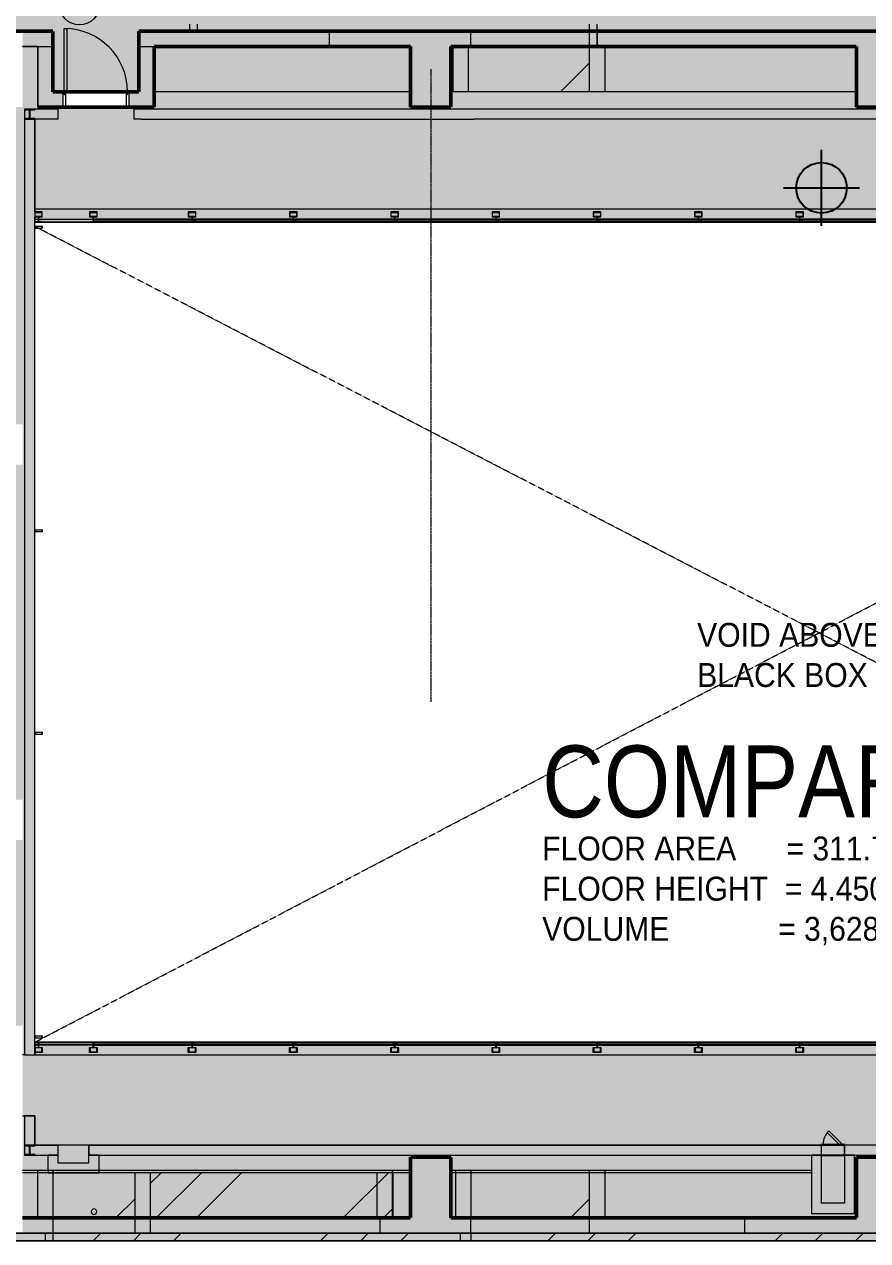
# Model space of a CAD drawing. Header units: millimetres. Extents: x 15878 to 679837, y -72324 to 391440.
# Drawn here: x 41474 to 58134, y 7707 to 31742 of the extents above; entities that cross this region are included whole.
import ezdxf

# ---------------------------------------------------------------- set-up
doc = ezdxf.new("R2010")
doc.units = ezdxf.units.MM
for name, pattern in [('Demolished', [4.8, 3.2, -1.6]), ('Grid Line__1_200_', [10.5, 6, -1.5, 1.5, -1.5]), ('Hidden', [7.14375, 4.7625, -2.38125])]:
    doc.linetypes.add(name, pattern=pattern)
for name, color, linetype, lineweight in [('A-ANNO-NOTE', 131, 'Continuous', 25), ('A-CLNG', 13, 'Continuous', 5), ('A-CLNG-PATT', 13, 'Continuous', 5), ('A-DETL', 90, 'Continuous', 5), ('A-DETL-GENF', 92, 'Continuous', 5), ('A-DETL-THIN', 151, 'Continuous', 5), ('A-DOOR', 31, 'Continuous', 5), ('A-DOOR-FRAM', 31, 'Continuous', 5), ('A-FLOR', 192, 'Continuous', 5), ('A-FLOR-HRAL', 11, 'Continuous', 5), ('A-WALL', 113, 'Continuous', 5), ('A-WALL-PATT', 111, 'Continuous', 18), ('G-ANNO-TEXT', 231, 'Continuous', 5), ('I-FURN', 30, 'Continuous', 5), ('Q-SPCQ', 91, 'Continuous', 5), ('S-COLS', 52, 'Continuous', 5), ('S-GRID', 1, 'Continuous', 5)]:
    doc.layers.add(name, color=color, linetype=linetype, lineweight=lineweight)
doc.styles.add('Swis721 BT', font='swiss.ttf', dxfattribs={"width": 0.9, "height": 473.035439})
doc.styles.add('Swis721 BT_1', font='swiss.ttf', dxfattribs={"width": 0.85, "height": 1419.106317})
pattern_1 = [(45, (0, 0), (-2245.06, 2245.06), []), (45, (793.8, 0), (5e-13, 4490.13), []), (45, (-793.8, 0), (5e-13, 4490.13), [])]

# ---------------------------------------------------------------- blocks, each defined once
blk = doc.blocks.new('DLN-Access Panel__AP12_ - _AP12_ 400 x 1100 _WH_-16942929-1_F')
at = {"layer": 'A-DOOR'}
h = blk.add_hatch(dxfattribs=at)
h.set_pattern_fill('FP_3', color=253, style=0, pattern_type=2)
h.set_pattern_definition([(225, (57449.4, 9497.5), (1237.437, -1237.437), []), (225, (57449.4, 7622.5), (1237.437, -1237.437), [])])
h.paths.add_polyline_path([(240, -100), (-240, -100), (-240, -110), (240, -110)], flags=0)
at = {"layer": 'A-DOOR', "color": 253}
for p, q in [((240, 110), (-240, 110)), ((-240, 100), (-240, 108)), ((-240, 100), (240, 100)), ((240, 100), (240, 110)), ((-240, -110), (-240, -100)), ((240, -100), (-240, -100)), ((-240, -110), (240, -110)), ((-190, -110), (83, -383)), ((118, -347), (-119, -110)), ((240, -110), (240, -100)), ((83, -383), (118, -347))]:
    blk.add_line(p, q, dxfattribs=at)
blk.add_arc((-200, -100), 400, 315, 358.5193, dxfattribs=at)
at = {"layer": 'A-DOOR-FRAM', "color": 253}
for p, q in [((-225, 100), (-225, -100)), ((225, 100), (225, -100))]:
    blk.add_line(p, q, dxfattribs=at)
blk = doc.blocks.new('DLN-Single Door__X01_ - _M10x_1250 x 2000 _WH_-16935541-1_F')
at = {"layer": 'A-DOOR', "color": 41}
for p, q in [((-625, 1400), (-575, 1400)), ((-625, 150), (-625, 1400)), ((-575, 1400), (-575, 150)), ((-665, 180), (-635, 180)), ((-665, 150), (-665, 180)), ((-635, 150), (-665, 150)), ((-635, 180), (-635, 150)), ((-575, 150), (-625, 150)), ((635, 150), (635, 180)), ((635, 180), (665, 180)), ((665, 150), (635, 150)), ((665, 180), (665, 150))]:
    blk.add_line(p, q, dxfattribs=at)
at = {"layer": 'A-DOOR', "color": 253}
for p, q in [((-665, -150), (-635, -150)), ((-665, -180), (-665, -150)), ((-635, -180), (-665, -180)), ((-635, -150), (-635, -180)), ((635, -180), (635, -150)), ((635, -150), (665, -150)), ((665, -180), (635, -180)), ((665, -150), (665, -180))]:
    blk.add_line(p, q, dxfattribs=at)
at = {"layer": 'A-DOOR', "color": 41}
blk.add_arc((-625, 150), 1250, 0.0053, 90, dxfattribs=at)
at = {"layer": 'A-DOOR', "color": 253}
blk.add_arc((-625, 150), 1250, 359.5, 0.0053, dxfattribs=at)
at = {"layer": 'A-DOOR-FRAM', "color": 41}
for p, q in [((-650, 150), (-625, 150)), ((625, 150), (650, 150))]:
    blk.add_line(p, q, dxfattribs=at)
at = {"layer": 'A-DOOR-FRAM', "color": 253}
for p, q in [((-650, -150), (-650, 150)), ((-625, 150), (-625, 100)), ((-625, 100), (-600, 100)), ((-600, 100), (-600, -150)), ((600, 100), (625, 100)), ((600, -150), (600, 100)), ((625, 100), (625, 150)), ((650, 150), (650, -150)), ((-600, -150), (-650, -150)), ((650, -150), (600, -150))]:
    blk.add_line(p, q, dxfattribs=at)
blk = doc.blocks.new('Railing - T PROFILE-16174661-1_F')
at = {"layer": 'A-FLOR-HRAL'}
for p, q in [((8, -9), (3, -9)), ((3, -9), (3, -142)), ((3, -142), (8, -142)), ((8, -68), (8, -9)), ((8, -142), (8, -83)), ((105, -73), (13, -73)), ((13, -78), (105, -78)), ((205, 0), (105, 0)), ((105, 0), (105, -73)), ((105, -78), (105, -150)), ((105, -150), (205, -150)), ((115, -10), (195, -10)), ((115, -140), (115, -10)), ((195, -140), (115, -140)), ((195, -10), (195, -140)), ((205, -150), (205, 0))]:
    blk.add_line(p, q, dxfattribs=at)
for centre, start, end in [((13, -68), 189.2953, 270), ((13, -83), 90, 180)]:
    blk.add_arc(centre, 5, start, end, dxfattribs=at)
blk = doc.blocks.new('Railing - Railing-12128012-1_F')
at = {"layer": 'A-FLOR-HRAL'}
for p, q in [((44787, 27892), (42842, 27892)), ((44787, 27882), (42842, 27882)), ((44839, 27892), (44792, 27892)), ((44839, 27882), (44792, 27882)), ((44839, 27892), (44839, 27882)), ((44839, 27852), (44839, 27882)), ((42839, 27842), (42839, 27845)), ((42839, 27842), (44839, 27842)), ((42842, 27852), (44787, 27852)), ((44792, 27852), (44839, 27852)), ((44839, 27852), (44839, 27842))]:
    blk.add_line(p, q, dxfattribs=at)
at = {"rotation": 89.9999999999807}
blk.add_blockref('Railing - T PROFILE-16174661-1_F', (44714, 27832), dxfattribs=at)
blk = doc.blocks.new('Railing - T PROFILE-V153-1_F')
at = {"layer": 'A-FLOR-HRAL'}
for p, q in [((8, -9), (3, -9)), ((3, -11), (3, -142)), ((3, -142), (8, -142)), ((8, -26), (8, -9)), ((8, -68), (8, -29)), ((8, -142), (8, -83)), ((20, -73), (13, -73)), ((13, -78), (21, -78)), ((105, -73), (22, -73)), ((24, -78), (105, -78)), ((205, 0), (105, 0)), ((105, -3), (105, -73)), ((105, -78), (105, -150)), ((105, -150), (205, -150)), ((115, -10), (195, -10)), ((115, -140), (115, -10)), ((195, -140), (115, -140)), ((195, -10), (195, -140)), ((205, -150), (205, -5))]:
    blk.add_line(p, q, dxfattribs=at)
for centre, start, end in [((13, -68), 189.2953, 270), ((13, -83), 90, 180)]:
    blk.add_arc(centre, 5, start, end, dxfattribs=at)
blk = doc.blocks.new('Railing - Railing-12128144-1_F')
at = {"layer": 'A-FLOR-HRAL'}
for p, q in [((41679, 27869), (41679, 27887)), ((41752, 27887), (41681, 27887)), ((42837, 27887), (41757, 27887)), ((41679, 27875), (41679, 27850)), ((41679, 27850), (41679, 27875)), ((41679, 27875), (41679, 27869)), ((41679, 27850), (41679, 27875)), ((41679, 27875), (41679, 27850)), ((41679, 27869), (41679, 27862)), ((41679, 27837), (41679, 27869)), ((41679, 27862), (41679, 27856)), ((41679, 27856), (41679, 27850)), ((41821, 27837), (42773, 27837))]:
    blk.add_line(p, q, dxfattribs=at)
at = {"rotation": 90.00000000000007}
for name, p in [('Railing - T PROFILE-V153-1_F', (41679, 27832)), ('Railing - T PROFILE-16174661-1_F', (42764, 27832))]:
    blk.add_blockref(name, p, dxfattribs=at)
blk = doc.blocks.new('Railing - Railing-12128166-1_F')
at = {"layer": 'A-FLOR-HRAL'}
for p, q in [((46787, 27892), (44839, 27892)), ((44839, 27882), (44839, 27892)), ((44839, 27882), (44839, 27852)), ((46787, 27882), (44839, 27882)), ((46839, 27892), (46792, 27892)), ((46839, 27882), (46792, 27882)), ((46839, 27892), (46839, 27882)), ((46839, 27852), (46839, 27882)), ((44839, 27852), (46787, 27852)), ((44839, 27842), (44839, 27852)), ((44839, 27842), (46839, 27842)), ((46792, 27852), (46839, 27852)), ((46839, 27852), (46839, 27842))]:
    blk.add_line(p, q, dxfattribs=at)
at = {"rotation": 89.9999999999807}
blk.add_blockref('Railing - T PROFILE-16174661-1_F', (46714, 27832), dxfattribs=at)
blk = doc.blocks.new('Railing - Railing-12128186-1_F')
at = {"layer": 'A-FLOR-HRAL'}
for p, q in [((48787, 27892), (46839, 27892)), ((46839, 27882), (46839, 27892)), ((46839, 27882), (46839, 27852)), ((48787, 27882), (46839, 27882)), ((48839, 27892), (48792, 27892)), ((48839, 27882), (48792, 27882)), ((48839, 27892), (48839, 27882)), ((48839, 27852), (48839, 27882)), ((46839, 27852), (48787, 27852)), ((46839, 27842), (46839, 27852)), ((46839, 27842), (48839, 27842)), ((48792, 27852), (48839, 27852)), ((48839, 27852), (48839, 27842))]:
    blk.add_line(p, q, dxfattribs=at)
at = {"rotation": 89.9999999999807}
blk.add_blockref('Railing - T PROFILE-16174661-1_F', (48714, 27832), dxfattribs=at)
blk = doc.blocks.new('Railing - Railing-12128196-1_F')
at = {"layer": 'A-FLOR-HRAL'}
for p, q in [((50787, 27892), (48839, 27892)), ((48839, 27882), (48839, 27892)), ((48839, 27882), (48839, 27852)), ((50787, 27882), (48839, 27882)), ((50839, 27892), (50792, 27892)), ((50839, 27882), (50792, 27882)), ((50839, 27892), (50839, 27882)), ((50839, 27852), (50839, 27882)), ((48839, 27852), (50787, 27852)), ((48839, 27842), (48839, 27852)), ((48839, 27842), (50839, 27842)), ((50792, 27852), (50839, 27852)), ((50839, 27852), (50839, 27842))]:
    blk.add_line(p, q, dxfattribs=at)
at = {"rotation": 89.9999999999807}
blk.add_blockref('Railing - T PROFILE-16174661-1_F', (50714, 27832), dxfattribs=at)
blk = doc.blocks.new('Railing - Railing-12128206-1_F')
at = {"layer": 'A-FLOR-HRAL'}
for p, q in [((52787, 27892), (50839, 27892)), ((50839, 27882), (50839, 27892)), ((50839, 27882), (50839, 27852)), ((52787, 27882), (50839, 27882)), ((52839, 27892), (52792, 27892)), ((52839, 27882), (52792, 27882)), ((52839, 27892), (52839, 27882)), ((52839, 27852), (52839, 27882)), ((50839, 27852), (52787, 27852)), ((50839, 27842), (50839, 27852)), ((50839, 27842), (52839, 27842)), ((52792, 27852), (52839, 27852)), ((52839, 27852), (52839, 27842))]:
    blk.add_line(p, q, dxfattribs=at)
at = {"rotation": 89.9999999999807}
blk.add_blockref('Railing - T PROFILE-16174661-1_F', (52714, 27832), dxfattribs=at)
blk = doc.blocks.new('Railing - Railing-12128216-1_F')
at = {"layer": 'A-FLOR-HRAL'}
for p, q in [((54787, 27892), (52839, 27892)), ((52839, 27882), (52839, 27892)), ((52839, 27882), (52839, 27852)), ((54787, 27882), (52839, 27882)), ((54839, 27892), (54792, 27892)), ((54839, 27882), (54792, 27882)), ((54839, 27892), (54839, 27882)), ((54839, 27852), (54839, 27882)), ((52839, 27852), (54787, 27852)), ((52839, 27842), (52839, 27852)), ((52839, 27842), (54839, 27842)), ((54792, 27852), (54839, 27852)), ((54839, 27852), (54839, 27842))]:
    blk.add_line(p, q, dxfattribs=at)
at = {"rotation": 89.9999999999807}
blk.add_blockref('Railing - T PROFILE-16174661-1_F', (54714, 27832), dxfattribs=at)
blk = doc.blocks.new('Railing - Railing-12128226-1_F')
at = {"layer": 'A-FLOR-HRAL'}
for p, q in [((56787, 27892), (54839, 27892)), ((54839, 27882), (54839, 27892)), ((54839, 27882), (54839, 27852)), ((56787, 27882), (54839, 27882)), ((56839, 27892), (56792, 27892)), ((56839, 27882), (56792, 27882)), ((56839, 27892), (56839, 27882)), ((56839, 27852), (56839, 27882)), ((54839, 27852), (56787, 27852)), ((54839, 27842), (54839, 27852)), ((54839, 27842), (56839, 27842)), ((56792, 27852), (56839, 27852)), ((56839, 27852), (56839, 27842))]:
    blk.add_line(p, q, dxfattribs=at)
at = {"rotation": 89.9999999999807}
blk.add_blockref('Railing - T PROFILE-16174661-1_F', (56714, 27832), dxfattribs=at)
blk = doc.blocks.new('Railing - Railing-12128236-1_F')
at = {"layer": 'A-FLOR-HRAL'}
for p, q in [((58787, 27892), (56839, 27892)), ((56839, 27882), (56839, 27892)), ((56839, 27882), (56839, 27852)), ((58787, 27882), (56839, 27882)), ((58839, 27892), (58792, 27892)), ((58839, 27882), (58792, 27882)), ((58839, 27892), (58839, 27882)), ((58839, 27852), (58839, 27882)), ((56839, 27852), (58787, 27852)), ((56839, 27842), (56839, 27852)), ((56839, 27842), (58839, 27842)), ((58792, 27852), (58839, 27852)), ((58839, 27852), (58839, 27842))]:
    blk.add_line(p, q, dxfattribs=at)
at = {"rotation": 89.9999999999807}
blk.add_blockref('Railing - T PROFILE-16174661-1_F', (58714, 27832), dxfattribs=at)
blk = doc.blocks.new('Railing - T PROFILE-V154-1_F')
at = {"layer": 'A-FLOR-HRAL'}
for p, q in [((8, -9), (3, -9)), ((3, -11), (3, -142)), ((3, -142), (8, -142)), ((8, -26), (8, -9)), ((8, -68), (8, -29)), ((8, -142), (8, -83)), ((20, -73), (13, -73)), ((13, -78), (21, -78)), ((105, -73), (22, -73)), ((24, -78), (105, -78)), ((205, 0), (105, 0)), ((105, 0), (105, -73)), ((105, -78), (105, -150)), ((105, -150), (205, -150)), ((115, -10), (195, -10)), ((115, -140), (115, -10)), ((195, -140), (115, -140)), ((195, -10), (195, -140)), ((205, -150), (205, 0))]:
    blk.add_line(p, q, dxfattribs=at)
for centre, start, end in [((13, -68), 189.2953, 270), ((13, -83), 90, 180)]:
    blk.add_arc(centre, 5, start, end, dxfattribs=at)
blk = doc.blocks.new('Railing - Railing-12128362-1_F')
at = {"layer": 'A-FLOR-HRAL'}
for p, q in [((41688, 11627), (41679, 11627)), ((41679, 11617), (41679, 11627)), ((41679, 11617), (41679, 11587)), ((41728, 11617), (41679, 11617)), ((41679, 11609), (41679, 11615)), ((41679, 11615), (41679, 11590)), ((41679, 11596), (41679, 11615)), ((41679, 11615), (41679, 11609)), ((41679, 11615), (41679, 11590)), ((41679, 11602), (41679, 11609)), ((41679, 11609), (41679, 11602)), ((41679, 11590), (41679, 11602)), ((41679, 11602), (41679, 11596)), ((41679, 11590), (41679, 11596)), ((41679, 11596), (41679, 11590)), ((41679, 11587), (41752, 11587)), ((41679, 11577), (41679, 11587)), ((41679, 11577), (41752, 11577)), ((41752, 11617), (41734, 11617)), ((42837, 11617), (41757, 11617)), ((41757, 11587), (42837, 11587)), ((41757, 11577), (42837, 11577)), ((42773, 11627), (41821, 11627)), ((42839, 11625), (42839, 11622))]:
    blk.add_line(p, q, dxfattribs=at)
at = {"extrusion": (0, 0, -1), "zscale": -1, "rotation": 270.0000000000001}
for name, p in [('Railing - T PROFILE-V154-1_F', (-41679, 11632)), ('Railing - T PROFILE-16174661-1_F', (-42764, 11632))]:
    blk.add_blockref(name, p, dxfattribs=at)
blk = doc.blocks.new('Railing - Railing-12128385-1_F')
at = {"layer": 'A-FLOR-HRAL'}
for p, q in [((44839, 11622), (42839, 11622)), ((44787, 11612), (42842, 11612)), ((42842, 11582), (44787, 11582)), ((42842, 11572), (44787, 11572)), ((44839, 11612), (44792, 11612)), ((44792, 11582), (44839, 11582)), ((44792, 11572), (44839, 11572)), ((44839, 11622), (44839, 11612)), ((44839, 11582), (44839, 11612)), ((44839, 11582), (44839, 11572))]:
    blk.add_line(p, q, dxfattribs=at)
at = {"extrusion": (0, 0, -1), "zscale": -1, "rotation": 269.9999999999811}
blk.add_blockref('Railing - T PROFILE-16174661-1_F', (-44714, 11632), dxfattribs=at)
blk = doc.blocks.new('Railing - Railing-12128393-1_F')
at = {"layer": 'A-FLOR-HRAL'}
for p, q in [((46839, 11622), (44839, 11622)), ((44839, 11612), (44839, 11622)), ((44839, 11612), (44839, 11582)), ((46787, 11612), (44839, 11612)), ((44839, 11582), (46787, 11582)), ((44839, 11572), (44839, 11582)), ((44839, 11572), (46787, 11572)), ((46839, 11612), (46792, 11612)), ((46792, 11582), (46839, 11582)), ((46792, 11572), (46839, 11572)), ((46839, 11622), (46839, 11612)), ((46839, 11582), (46839, 11612)), ((46839, 11582), (46839, 11572))]:
    blk.add_line(p, q, dxfattribs=at)
at = {"extrusion": (0, 0, -1), "zscale": -1, "rotation": 269.9999999999811}
blk.add_blockref('Railing - T PROFILE-16174661-1_F', (-46714, 11632), dxfattribs=at)
blk = doc.blocks.new('Railing - Railing-12128401-1_F')
at = {"layer": 'A-FLOR-HRAL'}
for p, q in [((48839, 11622), (46839, 11622)), ((46839, 11612), (46839, 11622)), ((46839, 11612), (46839, 11582)), ((48787, 11612), (46839, 11612)), ((46839, 11582), (48787, 11582)), ((46839, 11572), (46839, 11582)), ((46839, 11572), (48787, 11572)), ((48839, 11612), (48792, 11612)), ((48792, 11582), (48839, 11582)), ((48792, 11572), (48839, 11572)), ((48839, 11622), (48839, 11612)), ((48839, 11582), (48839, 11612)), ((48839, 11582), (48839, 11572))]:
    blk.add_line(p, q, dxfattribs=at)
at = {"extrusion": (0, 0, -1), "zscale": -1, "rotation": 269.9999999999811}
blk.add_blockref('Railing - T PROFILE-16174661-1_F', (-48714, 11632), dxfattribs=at)
blk = doc.blocks.new('Railing - Railing-12128407-1_F')
at = {"layer": 'A-FLOR-HRAL'}
for p, q in [((50839, 11622), (48839, 11622)), ((48839, 11612), (48839, 11622)), ((48839, 11612), (48839, 11582)), ((50787, 11612), (48839, 11612)), ((48839, 11582), (50787, 11582)), ((48839, 11572), (48839, 11582)), ((48839, 11572), (50787, 11572)), ((50839, 11612), (50792, 11612)), ((50792, 11582), (50839, 11582)), ((50792, 11572), (50839, 11572)), ((50839, 11622), (50839, 11612)), ((50839, 11582), (50839, 11612)), ((50839, 11582), (50839, 11572))]:
    blk.add_line(p, q, dxfattribs=at)
at = {"extrusion": (0, 0, -1), "zscale": -1, "rotation": 269.9999999999811}
blk.add_blockref('Railing - T PROFILE-16174661-1_F', (-50714, 11632), dxfattribs=at)
blk = doc.blocks.new('Railing - Railing-12128413-1_F')
at = {"layer": 'A-FLOR-HRAL'}
for p, q in [((52839, 11622), (50839, 11622)), ((50839, 11612), (50839, 11622)), ((50839, 11612), (50839, 11582)), ((52787, 11612), (50839, 11612)), ((50839, 11582), (52787, 11582)), ((50839, 11572), (50839, 11582)), ((50839, 11572), (52787, 11572)), ((52839, 11612), (52792, 11612)), ((52792, 11582), (52839, 11582)), ((52792, 11572), (52839, 11572)), ((52839, 11622), (52839, 11612)), ((52839, 11582), (52839, 11612)), ((52839, 11582), (52839, 11572))]:
    blk.add_line(p, q, dxfattribs=at)
at = {"extrusion": (0, 0, -1), "zscale": -1, "rotation": 269.9999999999811}
blk.add_blockref('Railing - T PROFILE-16174661-1_F', (-52714, 11632), dxfattribs=at)
blk = doc.blocks.new('Railing - Railing-12128419-1_F')
at = {"layer": 'A-FLOR-HRAL'}
for p, q in [((54839, 11622), (52839, 11622)), ((52839, 11612), (52839, 11622)), ((52839, 11612), (52839, 11582)), ((54787, 11612), (52839, 11612)), ((52839, 11582), (54787, 11582)), ((52839, 11572), (52839, 11582)), ((52839, 11572), (54787, 11572)), ((54839, 11612), (54792, 11612)), ((54792, 11582), (54839, 11582)), ((54792, 11572), (54839, 11572)), ((54839, 11622), (54839, 11612)), ((54839, 11582), (54839, 11612)), ((54839, 11582), (54839, 11572))]:
    blk.add_line(p, q, dxfattribs=at)
at = {"extrusion": (0, 0, -1), "zscale": -1, "rotation": 269.9999999999811}
blk.add_blockref('Railing - T PROFILE-16174661-1_F', (-54714, 11632), dxfattribs=at)
blk = doc.blocks.new('Railing - Railing-12128425-1_F')
at = {"layer": 'A-FLOR-HRAL'}
for p, q in [((56839, 11622), (54839, 11622)), ((54839, 11612), (54839, 11622)), ((54839, 11612), (54839, 11582)), ((56787, 11612), (54839, 11612)), ((54839, 11582), (56787, 11582)), ((54839, 11572), (54839, 11582)), ((54839, 11572), (56787, 11572)), ((56839, 11612), (56792, 11612)), ((56792, 11582), (56839, 11582)), ((56792, 11572), (56839, 11572)), ((56839, 11622), (56839, 11612)), ((56839, 11582), (56839, 11612)), ((56839, 11582), (56839, 11572))]:
    blk.add_line(p, q, dxfattribs=at)
at = {"extrusion": (0, 0, -1), "zscale": -1, "rotation": 269.9999999999811}
blk.add_blockref('Railing - T PROFILE-16174661-1_F', (-56714, 11632), dxfattribs=at)
blk = doc.blocks.new('Railing - Railing-12128431-1_F')
at = {"layer": 'A-FLOR-HRAL'}
for p, q in [((58839, 11622), (56839, 11622)), ((56839, 11612), (56839, 11622)), ((56839, 11612), (56839, 11582)), ((58787, 11612), (56839, 11612)), ((56839, 11582), (58787, 11582)), ((56839, 11572), (56839, 11582)), ((56839, 11572), (58787, 11572)), ((58839, 11612), (58792, 11612)), ((58792, 11582), (58839, 11582)), ((58792, 11572), (58839, 11572)), ((58839, 11622), (58839, 11612)), ((58839, 11582), (58839, 11612)), ((58839, 11582), (58839, 11572))]:
    blk.add_line(p, q, dxfattribs=at)
at = {"extrusion": (0, 0, -1), "zscale": -1, "rotation": 269.9999999999811}
blk.add_blockref('Railing - T PROFILE-16174661-1_F', (-58714, 11632), dxfattribs=at)
blk = doc.blocks.new('DLN_Production Lighting PLB - DLN_Production Lighting PLB-11812519-1_F')
at = {"layer": 'I-FURN', "color": 253}
for p, q in [((305, 350), (-305, 350)), ((-305, 350), (-305, 0)), ((-35, 355), (-10, 355)), ((-35, 350), (-35, 355)), ((-10, 355), (-10, 350)), ((10, 355), (35, 355)), ((10, 355), (10, 350)), ((35, 350), (35, 355)), ((305, 0), (305, 350)), ((-305, 0), (305, 0))]:
    blk.add_line(p, q, dxfattribs=at)
blk = doc.blocks.new('BIT_Steel Rod Fixing Details - 145mm-15938180-1_F')
at = {"layer": 'Q-SPCQ'}
for p, q in [((-20, -140), (-20, -145)), ((-20, -140), (-14, -140)), ((20, -140), (-20, -140)), ((-20, -145), (20, -145)), ((20, -145), (-20, -145)), ((-15, -6), (-15, -140)), ((-14, -6), (-15, -6)), ((15, -6), (-15, -6)), ((-15, -140), (15, -140)), ((-6, -145), (6, -145)), ((6, -145), (-6, -145)), ((14, -140), (20, -140)), ((15, -140), (15, -6)), ((20, -145), (20, -140))]:
    blk.add_line(p, q, dxfattribs=at)
at = {"layer": 'Q-SPCQ', "flags": 128}
blk.add_lwpolyline([(-15, -6), (-9, -6), (4, -6), (14, -6), (15, -6)], dxfattribs=at)
blk = doc.blocks.new('DLN_Slab Level Mark - SSL-2mm_Type 2-2670448-1_F')
at = {"layer": 'A-ANNO-NOTE'}
for p, q in [((0, 1.5), (0, -1.5)), ((-1.5, 0), (1.5, 0))]:
    blk.add_line(p, q, dxfattribs=at)
blk.add_circle((0, 0), 1, dxfattribs=at)

msp = doc.modelspace()

# ---------------------------------------------------------------- hatches: boundary and pattern name
at = {"layer": 'A-CLNG-PATT'}
h = msp.add_hatch(dxfattribs=at)
h.set_pattern_fill('FP_27', color=256, style=0, pattern_type=2)
h.set_pattern_definition(pattern_1)
h.paths.add_polyline_path([(51904.9, 30407.5), (52639.3, 30407.5), (52639.3, 31307.5), (50241.8, 31307.5), (50241.8, 30407.5)], flags=0)
h = msp.add_hatch(dxfattribs=at)
h.set_pattern_fill('FP_23', color=256, style=0, pattern_type=2)
h.set_pattern_definition(pattern_1)
h.paths.add_polyline_path([(42039.3, 8157.5), (43661.3, 8157.5), (43661.3, 9057.5), (42039.3, 9057.5), (42039.3, 8251.4)], flags=0)
h.paths.add_polyline_path([(48501.8, 8157.5), (48761.8, 8157.5), (48761.8, 9057.5), (43961.3, 9057.5), (43961.3, 8157.5), (48441.8, 8157.5)], flags=0)
h.paths.add_polyline_path([(42850.3, 8224.5), (42822.8, 8231.9), (42802.7, 8252), (42795.3, 8279.5), (42802.7, 8307), (42822.8, 8327.1), (42850.3, 8334.5), (42877.8, 8327.1), (42897.9, 8307), (42905.3, 8279.5), (42897.9, 8252), (42877.8, 8231.9), (42864.5, 8226.4)], flags=0)
h = msp.add_hatch(dxfattribs=at)
h.set_pattern_fill('FP_27', color=256, style=0, pattern_type=2)
h.set_pattern_definition(pattern_1)
h.paths.add_polyline_path([(61689.3, 8157.5), (63189.3, 8157.5), (63189.3, 9057.5), (60789.3, 9057.5), (60789.3, 8157.5)], flags=0)
h.paths.add_polyline_path([(51395.9, 8157.5), (52641.8, 8157.5), (52641.8, 9057.5), (50291.8, 9057.5), (50291.8, 8157.5)], flags=0)
h = msp.add_hatch(dxfattribs=at)
h.set_pattern_fill('FP_27', color=256, style=0, pattern_type=2)
h.set_pattern_definition(pattern_1)
h.paths.add_polyline_path([(40239.3, 7707.5), (41889.3, 7707.5), (41889.3, 7857.5), (40239.3, 7857.5)], flags=0)
h = msp.add_hatch(dxfattribs=at)
h.set_pattern_fill('FP_23', color=256, style=0, pattern_type=2)
h.set_pattern_definition(pattern_1)
h.paths.add_polyline_path([(43956.9, 7707.5), (50091.8, 7707.5), (50091.8, 7857.5), (42039.3, 7857.5), (42039.3, 7707.5), (43872.3, 7707.5)], flags=0)
h = msp.add_hatch(dxfattribs=at)
h.set_pattern_fill('FP_27', color=256, style=0, pattern_type=2)
h.set_pattern_definition(pattern_1)
h.paths.add_polyline_path([(50291.8, 7707.5), (59664.3, 7707.5), (59664.3, 7857.5), (50291.8, 7857.5)], flags=0)
h.paths.add_polyline_path([(64616.6, 7707.5), (64976.8, 7707.5), (64976.8, 7857.5), (59814.3, 7857.5), (59814.3, 7707.5), (63235.2, 7707.5)], flags=0)
at = {"layer": 'A-DETL-GENF', "transparency": 33554585}
for color, points in [(253, [(78839.3, 7707.5), (78839.3, 15874.2), (88639.3, 15874.2), (88639.3, 23590.5), (86708.4, 23590.5), (86708.4, 23740.5), (88536.2, 31007.5), (88039.3, 31007.5), (88039.3, 31457.5), (82864.3, 31457.5), (82864.3, 34107.5), (87689.3, 34107.5), (87689.3, 39607.5), (85289.3, 39607.5), (85289.3, 40057.5), (83089.3, 40057.5), (83089.3, 39607.5), (74619.3, 39607.5), (74619.3, 40057.5), (72419.3, 40057.5), (72419.3, 39607.5), (71539.3, 39607.5), (71539.3, 52007.5), (63889.3, 52007.5), (63889.3, 51407.5), (63289.3, 51407.5), (63289.3, 37257.5), (75389.3, 37257.5), (75389.3, 33757.5), (52639.3, 33757.5), (52639.3, 31607.5), (76689.3, 31607.5), (76689.3, 29767.5), (75489.3, 29767.5), (75489.3, 27367.5), (76689.3, 27367.5), (76689.3, 21440.5), (78464.3, 21440.5), (78464.3, 18024.2), (76689.3, 18024.2), (76689.3, 12097.5), (75489.3, 12097.5), (75489.3, 9697.5), (76689.3, 9697.5), (76689.3, 7707.5), (78457.2, 7707.5)]), (51, [(37739.3, 7707.5), (39939.3, 7707.5), (39939.3, 9957.5), (41139.3, 9957.5), (41139.3, 11657.5), (39939.3, 11657.5), (39939.3, 31607.5), (42039.3, 31607.5), (42039.3, 30407.5), (43739.3, 30407.5), (43739.3, 31607.5), (52639.3, 31607.5), (52639.3, 33757.5), (52039.3, 33757.5), (52039.3, 34557.5), (50839.3, 34557.5), (50839.3, 35407.5), (48939.3, 35407.5), (48939.3, 40207.5), (52639.3, 40207.5), (52639.3, 45557.5), (37789.3, 45557.5), (37789.3, 33507.5), (37339.3, 33507.5), (37339.3, 8307.5), (37739.3, 8307.5)])]:
    msp.add_hatch(color=color, dxfattribs=at).paths.add_polyline_path(points, flags=0)
h = msp.add_hatch(color=253, dxfattribs=at)
h.paths.add_polyline_path([(46321.9, 8157.5), (49101.8, 8157.5), (49101.8, 9357.5), (49901.8, 9357.5), (49901.8, 8157.5), (57914.3, 8157.5), (57914.3, 9357.5), (58714.3, 9357.5), (58714.3, 8157.5), (66726.8, 8157.5), (66726.8, 9357.5), (67526.8, 9357.5), (67526.8, 8157.5), (75189.3, 8157.5), (75189.3, 12397.5), (76389.3, 12397.5), (76389.3, 18324.2), (78164.3, 18324.2), (78164.3, 21140.5), (76389.3, 21140.5), (76401.8, 27067.5), (75189.3, 27067.5), (75189.3, 31307.5), (67526.8, 31307.5), (67526.8, 30107.5), (66726.8, 30107.5), (66726.8, 31307.5), (58714.3, 31307.5), (58714.3, 30107.5), (57914.3, 30107.5), (57914.3, 31307.5), (49901.8, 31307.5), (49901.8, 30107.5), (49101.8, 30107.5), (49101.8, 31307.5), (44039.3, 31307.5), (44039.3, 30107.5), (41739.3, 30107.5), (41739.3, 31307.5), (41439.3, 31307.5), (41439.3, 30107.5), (40239.3, 30107.5), (40239.3, 23840.8), (41439.3, 23840.8), (41439.3, 23040.8), (40239.3, 23040.8), (40239.3, 16424.2), (41439.3, 16424.2), (41439.3, 15624.2), (40239.3, 15624.2), (40239.3, 11957.5), (41439.3, 11957.5), (41439.3, 8157.5), (44630.6, 8157.5)], flags=0)
h.paths.add_polyline_path([(52241.6, 11632.5), (41679.4, 11632.5), (41679.4, 27832.5), (72759.3, 27832.5), (72759.3, 11632.5), (52664.4, 11632.5)], flags=0)
at = {"layer": 'A-WALL-PATT', "lineweight": 5, "transparency": 33554432}
h = msp.add_hatch(color=253, dxfattribs=at)
h.paths.add_polyline_path([(52639.3, 31617.5), (52789.3, 31617.5), (52789.3, 31757.5), (52639.3, 31757.5), (52639.3, 31742.5)], flags=0)
h.paths.add_polyline_path([(52639.3, 33607.5), (52789.3, 33607.5), (52789.3, 39557.5), (52639.3, 39557.5), (52639.3, 33622.5)], flags=0)
h = msp.add_hatch(color=253, dxfattribs=at)
h.paths.add_polyline_path([(44739.3, 31607.5), (44889.3, 31607.5), (44889.3, 31757.5), (44739.3, 31757.5), (44739.3, 31742.5)], flags=0)
h.paths.add_polyline_path([(44739.3, 33607.5), (44889.3, 33607.5), (44889.3, 33757.5), (44739.3, 33757.5), (44739.3, 33622.5)], flags=0)
at = {"layer": 'A-WALL-PATT', "lineweight": 5}
for points in [[(41739.3, 31307.5), (42039.3, 31307.5), (42039.3, 31607.5), (41439.3, 31607.5), (41439.3, 31307.5), (41670.8, 31307.5)], [(47501.8, 31307.5), (49101.8, 31307.5), (49101.8, 31607.5), (47501.8, 31607.5)], [(50291.8, 31307.5), (50291.8, 31607.5), (49901.8, 31607.5), (49901.8, 31307.5)], [(56314.3, 31307.5), (57914.3, 31307.5), (57914.3, 31607.5), (56314.3, 31607.5)], [(41439.3, 7857.5), (42039.3, 7857.5), (42039.3, 8157.5), (41439.3, 8157.5)], [(49101.8, 7857.5), (49101.8, 8157.5), (48501.8, 8157.5), (48501.8, 7857.5)], [(50291.8, 7857.5), (50291.8, 8157.5), (49901.8, 8157.5), (49901.8, 7857.5)], [(55709.3, 7857.5), (57914.3, 7857.5), (57914.3, 8157.5), (55709.3, 8157.5)]]:
    msp.add_hatch(color=253, dxfattribs=at).paths.add_polyline_path(points, flags=0)
at = {"layer": 'A-WALL-PATT', "lineweight": 5, "transparency": 33554432}
for points in [[(44039.3, 31307.5), (47501.8, 31307.5), (47501.8, 31607.5), (43739.3, 31607.5), (43739.3, 31307.5)], [(51395.9, 31307.5), (52639.3, 31307.5), (52639.3, 31607.5), (50291.8, 31607.5), (50291.8, 31307.5), (50839.3, 31307.5)], [(52789.3, 31307.5), (52789.3, 31617.5), (52639.3, 31617.5), (52639.3, 31307.5), (52723, 31307.5)], [(52789.3, 31307.5), (56314.3, 31307.5), (56314.3, 31607.5), (52789.3, 31607.5)], [(41739.3, 30107.5), (42039.3, 30107.5), (42039.3, 31307.5), (41739.3, 31307.5), (41739.3, 30277.9)], [(44039.3, 30107.5), (44039.3, 31307.5), (43739.3, 31307.5), (43739.3, 30107.5), (43785, 30107.5)], [(42039.3, 7857.5), (48501.8, 7857.5), (48501.8, 8157.5), (42039.3, 8157.5)], [(50291.8, 7857.5), (55709.3, 7857.5), (55709.3, 8157.5), (50291.8, 8157.5)], [(76689.3, 7707.5), (76689.3, 7857.5), (39939.3, 7857.5), (39939.3, 7707.5), (75074.5, 7707.5)]]:
    msp.add_hatch(color=253, dxfattribs=at).paths.add_polyline_path(points, flags=0)
h = msp.add_hatch(color=253, dxfattribs=at)
h.paths.add_polyline_path([(42039.3, 30107.5), (42239.3, 30107.5), (42239.3, 30407.5), (42039.3, 30407.5), (42039.3, 30277.9)], flags=0)
h.paths.add_polyline_path([(43539.3, 30107.5), (43739.3, 30107.5), (43739.3, 30407.5), (43539.3, 30407.5), (43539.3, 30277.9)], flags=0)
at = {"layer": 'S-COLS'}
for points in [[(49704.6, 30107.5), (49901.8, 30107.5), (49901.8, 31607.5), (49101.8, 31607.5), (49101.8, 30107.5)], [(58714.3, 30107.5), (58714.3, 31607.5), (57914.3, 31607.5), (57914.3, 30107.5)], [(49101.8, 7857.5), (49901.8, 7857.5), (49901.8, 9357.5), (49101.8, 9357.5), (49101.8, 8157.5)], [(58161.2, 7857.5), (58714.3, 7857.5), (58714.3, 9357.5), (57914.3, 9357.5), (57914.3, 7857.5)]]:
    msp.add_hatch(color=9, dxfattribs=at).paths.add_polyline_path(points, flags=0)
h = msp.add_hatch(dxfattribs=at)
h.set_pattern_fill('FP_14', color=253, style=0, pattern_type=2)
h.set_pattern_definition([(45, (0, 0), (-1237.44, 1237.44), []), (45, (0, 1875), (-1237.44, 1237.44), [])])
h.paths.add_polyline_path([(41525, 9397.5), (41679.4, 9397.5), (41679.4, 9412.5), (41586.9, 9412.5), (41586.9, 9582.5), (41679.4, 9582.5), (41679.4, 9597.5), (41479.4, 9597.5), (41479.4, 9582.5), (41571.9, 9582.5), (41571.9, 9412.5), (41479.4, 9412.5), (41479.4, 9397.5)], flags=0)

# ---------------------------------------------------------------- linework, layer by layer
at = {"layer": 'A-CLNG'}
for p, q in [((43661.3, 8157.5), (43661.3, 9057.5)), ((43961.3, 9057.5), (43961.3, 8157.5)), ((48761.8, 8157.5), (48761.8, 9057.5)), ((41889.3, 7857.5), (40239.3, 7857.5)), ((41889.3, 7707.5), (41889.3, 7857.5)), ((42039.3, 7857.5), (42039.3, 7707.5)), ((49901.8, 7857.5), (49101.8, 7857.5)), ((50091.8, 7707.5), (50091.8, 7857.5)), ((58714.3, 7857.5), (50291.8, 7857.5)), ((50291.8, 7857.5), (50291.8, 7707.5))]:
    msp.add_line(p, q, dxfattribs=at)
for start, end in [(0, 180), (180, 360)]:
    msp.add_arc((42850.3, 8279.5), 55, start, end, dxfattribs=at)
at = {"layer": 'A-DETL', "linetype": 'Demolished', "lineweight": 50}
for p, q in [((39939.3, 31607.5), (42039.3, 31607.5)), ((42039.3, 31607.5), (42039.3, 30407.5)), ((43739.3, 30407.5), (43739.3, 31607.5)), ((43739.3, 31607.5), (52639.3, 31607.5)), ((52639.3, 31607.5), (75189.3, 31607.5)), ((49101.8, 31307.5), (44039.3, 31307.5)), ((44039.3, 31307.5), (44039.3, 30107.5)), ((49101.8, 30107.5), (49101.8, 31307.5)), ((57914.3, 31307.5), (49901.8, 31307.5)), ((49901.8, 31307.5), (49901.8, 30107.5)), ((57914.3, 30107.5), (57914.3, 31307.5)), ((42039.3, 30407.5), (43739.3, 30407.5)), ((44039.3, 30107.5), (41739.3, 30107.5)), ((49901.8, 30107.5), (49101.8, 30107.5)), ((58714.3, 30107.5), (57914.3, 30107.5)), ((49101.8, 8157.5), (49101.8, 9357.5)), ((49101.8, 9357.5), (49901.8, 9357.5)), ((49901.8, 9357.5), (49901.8, 8157.5)), ((57914.3, 8157.5), (57914.3, 9357.5)), ((57914.3, 9357.5), (58714.3, 9357.5)), ((41439.3, 8157.5), (49101.8, 8157.5)), ((49901.8, 8157.5), (57914.3, 8157.5))]:
    msp.add_line(p, q, dxfattribs=at)
at = {"layer": 'A-DETL', "linetype": 'Hidden', "lineweight": 20}
for p, q in [((41679.4, 11627.5), (72714.4, 27832.5)), ((72782.7, 11624.5), (41685.4, 27747.5))]:
    msp.add_line(p, q, dxfattribs=at)
at = {"layer": 'A-DETL-THIN'}
for p, q in [((41739.3, 31307.5), (41439.3, 31307.5)), ((41739.3, 30107.5), (41739.3, 31307.5)), ((41679.4, 27832.5), (72759.3, 27832.5)), ((41679.4, 11632.5), (41679.4, 27832.5)), ((72759.3, 11632.5), (41679.4, 11632.5))]:
    msp.add_line(p, q, dxfattribs=at)
msp.add_circle((42563.8, 32133), 400, dxfattribs=at)
at = {"layer": 'A-FLOR'}
for p, q in [((44889.3, 31742.5), (44889.3, 31607.5)), ((43739.3, 30407.5), (43739.3, 31607.5)), ((44889.3, 31607.5), (47501.8, 31607.5)), ((52789.3, 31607.5), (56314.3, 31607.5)), ((43739.3, 31307.5), (47501.8, 31307.5)), ((44039.3, 30407.5), (44039.3, 31307.5)), ((52789.3, 31307.5), (56314.3, 31307.5)), ((42289.3, 30407.5), (42289.3, 30357.5)), ((43489.3, 30357.5), (43489.3, 30407.5)), ((43554.3, 30407.5), (43739.3, 30407.5)), ((49101.8, 30407.5), (44039.3, 30407.5)), ((57914.3, 30407.5), (49901.8, 30407.5)), ((42144.3, 30107.5), (42144.3, 30067.5)), ((43634.3, 30067.5), (43634.3, 30107.5)), ((41679.3, 29867.5), (41679.3, 27887.5)), ((42144.3, 29867.5), (41679.4, 29867.5)), ((43785, 29867.5), (43634.3, 29867.5)), ((72089.2, 29867.5), (50352.3, 29867.5)), ((41479.4, 11377.5), (41439.3, 11377.5)), ((41439.3, 10177.3), (41679.3, 10177.3)), ((41679.3, 10176.5), (41679.3, 9597.9)), ((41679.4, 9597.5), (42139.3, 9597.5)), ((42749.3, 9597.5), (57224.4, 9597.5)), ((57674.4, 9597.5), (57689.4, 9597.5)), ((41439.3, 9097.5), (49101.8, 9097.5)), ((41439.3, 9057.5), (42939.3, 9057.5)), ((43661.3, 9057.5), (49101.8, 9057.5)), ((49901.8, 9097.5), (57024.3, 9097.5)), ((49901.8, 9057.5), (57024.3, 9057.5)), ((57024.3, 9097.5), (57024.3, 8247.5)), ((57024.3, 8247.5), (57914.3, 8247.5)), ((49101.8, 8157.5), (41439.3, 8157.5)), ((50291.8, 8157.5), (49901.8, 8157.5)), ((55709.3, 8157.5), (50291.8, 8157.5)), ((40239.3, 7857.5), (49101.8, 7857.5)), ((88789.3, 7707.5), (40239.3, 7707.5)), ((49901.8, 7857.5), (57914.3, 7857.5))]:
    msp.add_line(p, q, dxfattribs=at)
at = {"layer": 'A-FLOR', "color": 253}
for p, q in [((72783.2, 28087.5), (41679.4, 28087.5)), ((41679.3, 11577.5), (41679.3, 11377.5)), ((41679.4, 11377.5), (42511.4, 11377.5)), ((42516.5, 11377.5), (72783.2, 11377.5))]:
    msp.add_line(p, q, dxfattribs=at)
at = {"layer": 'A-WALL', "color": 41}
for p, q in [((44739.3, 31742.5), (44739.3, 31607.5)), ((43739.3, 31607.5), (43739.3, 30407.5)), ((47501.8, 31607.5), (43739.3, 31607.5)), ((44889.3, 31607.5), (44889.3, 31607.5)), ((52639.3, 31607.5), (50291.8, 31607.5)), ((42039.3, 30407.5), (42039.3, 31307.5)), ((42224.3, 30407.5), (42039.3, 30407.5)), ((42264.3, 30407.5), (43514.3, 30407.5)), ((43739.3, 30407.5), (43739.3, 30407.5))]:
    msp.add_line(p, q, dxfattribs=at)
at = {"layer": 'A-WALL', "color": 253}
for p, q in [((52639.3, 31307.5), (52639.3, 31742.5)), ((52789.3, 31307.5), (52789.3, 31742.5)), ((47501.8, 31307.5), (47501.8, 31607.5)), ((50291.8, 31307.5), (50291.8, 31607.5)), ((52789.3, 31607.5), (52789.3, 31307.5)), ((56314.3, 31607.5), (52789.3, 31607.5)), ((41739.3, 31307.5), (41739.3, 30107.5)), ((49941.8, 31307.5), (49941.8, 30407.5)), ((50241.8, 31307.5), (50241.8, 30407.5)), ((50291.8, 31307.5), (52789.3, 31307.5)), ((52639.3, 30407.5), (52639.3, 31307.5)), ((52789.3, 31307.5), (52639.3, 31307.5)), ((52939.3, 31307.5), (52789.3, 31307.5)), ((52939.3, 31307.5), (52939.3, 30407.5)), ((42239.3, 30107.5), (42239.3, 30407.5)), ((43539.3, 30407.5), (43539.3, 30107.5)), ((44039.3, 30107.5), (44039.3, 30407.5)), ((41479.4, 30067.5), (41479.4, 11377.5)), ((42144.3, 30067.5), (41479.4, 30067.5)), ((41739.3, 30107.5), (42224.3, 30107.5)), ((42144.3, 29867.5), (42144.3, 30067.5)), ((43489.3, 30107.5), (42289.3, 30107.5)), ((43554.3, 30107.5), (44039.3, 30107.5)), ((50352.3, 30067.5), (43634.3, 30067.5)), ((43634.3, 30067.5), (43634.3, 29867.5)), ((72089.2, 30067.5), (50352.3, 30067.5)), ((41679.4, 28037.5), (41679.4, 29867.5)), ((43790.3, 29867.5), (50352.3, 29867.5)), ((72089.2, 29867.5), (50352.3, 29867.5)), ((41679.4, 11527.5), (41679.4, 27937.5)), ((41479.4, 11377.5), (41679.4, 11377.5)), ((41679.4, 11377.5), (41679.4, 11427.5)), ((41479.4, 10176.5), (41479.4, 9397.5)), ((41679.4, 10176.5), (41479.4, 10176.5)), ((41679.4, 9597.5), (41679.4, 10176.5)), ((41479.4, 9397.5), (42139.3, 9397.5)), ((42139.3, 9597.5), (41679.4, 9597.5)), ((42139.3, 9397.5), (41939.3, 9397.5)), ((41939.3, 9397.5), (41939.3, 9047.5)), ((57209.4, 9597.5), (42749.3, 9597.5)), ((42749.3, 9597.5), (42749.3, 9397.5)), ((42749.3, 9397.5), (57209.4, 9397.5)), ((42949.3, 9397.5), (42749.3, 9397.5)), ((42949.3, 9397.5), (42949.3, 9047.5)), ((57024.3, 9397.5), (57024.3, 9097.5)), ((57209.4, 9397.5), (57024.3, 9397.5)), ((57224.3, 8447.5), (57224.3, 9387.5)), ((57224.4, 9397.5), (57224.4, 9597.5)), ((57674.3, 9387.5), (57674.3, 8447.5)), ((57674.4, 9597.5), (57674.4, 9397.5)), ((74949.3, 9597.5), (57689.4, 9597.5)), ((57689.4, 9397.5), (75149.3, 9397.5)), ((57874.3, 9397.5), (57689.4, 9397.5)), ((57874.3, 9363.1), (57874.3, 9397.5)), ((57874.3, 8247.5), (57874.3, 9357.5)), ((41739.3, 8157.5), (41739.3, 9097.5)), ((41939.3, 9047.5), (42949.3, 9047.5)), ((42039.3, 9097.5), (42039.3, 8157.5)), ((42939.3, 9057.5), (43661.3, 9057.5)), ((43872.3, 9057.5), (48741.8, 9057.5)), ((48441.8, 8157.5), (48441.8, 9057.5)), ((48741.8, 9097.5), (48741.8, 8157.5)), ((49991.8, 9097.5), (49991.8, 8157.5)), ((50291.8, 9097.5), (50291.8, 8157.5)), ((52641.8, 7857.5), (52641.8, 9097.5)), ((52941.8, 9097.5), (52941.8, 8157.5)), ((57674.3, 8447.5), (57224.3, 8447.5)), ((48501.8, 8157.5), (42039.3, 8157.5)), ((42039.3, 8157.5), (42039.3, 7857.5)), ((43661.3, 7857.5), (43661.3, 8157.5)), ((43661.3, 8157.5), (43661.3, 8157.5)), ((43961.3, 8157.5), (43961.3, 8157.5)), ((43961.3, 8157.5), (43961.3, 7857.5)), ((48501.8, 7857.5), (48501.8, 8157.5)), ((50291.8, 7857.5), (50291.8, 8157.5)), ((55709.3, 8157.5), (50291.8, 8157.5)), ((55709.3, 7857.5), (55709.3, 8157.5)), ((76689.3, 7857.5), (39939.3, 7857.5)), ((39939.3, 7707.5), (76689.3, 7707.5)), ((42039.3, 7857.5), (48501.8, 7857.5)), ((50291.8, 7857.5), (50291.8, 7857.5))]:
    msp.add_line(p, q, dxfattribs=at)
at = {"layer": 'A-WALL', "color": 61, "lineweight": 20}
for p, q in [((42039.3, 31607.5), (41439.3, 31607.5)), ((42039.3, 31307.5), (42039.3, 31607.5)), ((49101.8, 31607.5), (47501.8, 31607.5)), ((50291.8, 31607.5), (49901.8, 31607.5))]:
    msp.add_line(p, q, dxfattribs=at)
at = {"layer": 'A-WALL', "color": 9, "lineweight": 20}
for p, q in [((57914.3, 31607.5), (56314.3, 31607.5)), ((41439.3, 31307.5), (42039.3, 31307.5)), ((47501.8, 31307.5), (49101.8, 31307.5)), ((49901.8, 31307.5), (50291.8, 31307.5)), ((56314.3, 31307.5), (57914.3, 31307.5)), ((42039.3, 8157.5), (41439.3, 8157.5)), ((49101.8, 8157.5), (48501.8, 8157.5)), ((50291.8, 8157.5), (49901.8, 8157.5)), ((57914.3, 8157.5), (55709.3, 8157.5)), ((41439.3, 7857.5), (42039.3, 7857.5)), ((48501.8, 7857.5), (49101.8, 7857.5)), ((49901.8, 7857.5), (50291.8, 7857.5)), ((55709.3, 7857.5), (57914.3, 7857.5))]:
    msp.add_line(p, q, dxfattribs=at)
at = {"layer": 'S-COLS', "color": 61, "lineweight": 20}
msp.add_line((49901.8, 31607.5), (49101.8, 31607.5), dxfattribs=at)
at = {"layer": 'S-COLS', "color": 9, "lineweight": 20}
for p, q in [((58714.3, 31607.5), (57914.3, 31607.5)), ((49101.8, 31307.5), (49101.8, 30107.5)), ((49901.8, 30107.5), (49901.8, 31307.5)), ((57914.3, 31307.5), (57914.3, 30107.5)), ((41679.4, 30067.5), (41479.4, 30067.5)), ((41479.4, 30067.5), (41479.4, 30052.5)), ((41479.4, 30052.5), (41571.9, 30052.5)), ((41571.9, 30052.5), (41571.9, 29882.5)), ((41586.9, 29882.5), (41586.9, 30052.5)), ((41586.9, 30052.5), (41679.4, 30052.5)), ((41679.4, 30052.5), (41679.4, 30067.5)), ((49101.8, 30107.5), (49901.8, 30107.5)), ((57914.3, 30107.5), (58714.3, 30107.5)), ((41571.9, 29882.5), (41479.4, 29882.5)), ((41479.4, 29882.5), (41479.4, 29867.5)), ((41479.4, 29867.5), (41679.4, 29867.5)), ((41679.4, 29882.5), (41586.9, 29882.5)), ((41679.4, 29867.5), (41679.4, 29882.5)), ((41679.4, 9597.5), (41479.4, 9597.5)), ((41479.4, 9597.5), (41479.4, 9582.5)), ((41479.4, 9582.5), (41571.9, 9582.5)), ((41571.9, 9412.5), (41479.4, 9412.5)), ((41479.4, 9412.5), (41479.4, 9397.5)), ((41479.4, 9397.5), (41679.4, 9397.5)), ((41571.9, 9582.5), (41571.9, 9412.5)), ((41586.9, 9412.5), (41586.9, 9582.5)), ((41586.9, 9582.5), (41679.4, 9582.5)), ((41679.4, 9412.5), (41586.9, 9412.5)), ((41679.4, 9582.5), (41679.4, 9597.5)), ((41679.4, 9397.5), (41679.4, 9412.5)), ((49901.8, 9357.5), (49101.8, 9357.5)), ((49101.8, 9357.5), (49101.8, 8157.5)), ((49901.8, 8157.5), (49901.8, 9357.5)), ((58714.3, 9357.5), (57914.3, 9357.5)), ((57914.3, 9357.5), (57914.3, 8157.5)), ((49101.8, 7857.5), (49901.8, 7857.5)), ((57914.3, 7857.5), (58714.3, 7857.5))]:
    msp.add_line(p, q, dxfattribs=at)
at = {"layer": 'S-GRID', "color": 254, "linetype": 'Grid Line__1_200_'}
msp.add_line((49501.8, 30857.5), (49501.8, 18357.5), dxfattribs=at)

# ---------------------------------------------------------------- block references
at = {"layer": 'A-ANNO-NOTE', "xscale": 500, "yscale": 500, "zscale": 500, "rotation": 89.99999999999993}
msp.add_blockref('DLN_Slab Level Mark - SSL-2mm_Type 2-2670448-1_F', (57221.6, 28511.2), dxfattribs=at)
at = {"layer": 'A-DOOR', "color": 253}
msp.add_blockref('DLN-Single Door__X01_ - _M10x_1250 x 2000 _WH_-16935541-1_F', (42889.3, 30257.5), dxfattribs=at)
at = {"layer": 'A-DOOR', "color": 253, "rotation": 180}
msp.add_blockref('DLN-Access Panel__AP12_ - _AP12_ 400 x 1100 _WH_-16942929-1_F', (57449.4, 9497.5), dxfattribs=at)
at = {"layer": 'A-FLOR-HRAL'}
for name in ['Railing - Railing-12128144-1_F', 'Railing - Railing-12128012-1_F', 'Railing - Railing-12128166-1_F', 'Railing - Railing-12128186-1_F', 'Railing - Railing-12128196-1_F', 'Railing - Railing-12128206-1_F', 'Railing - Railing-12128216-1_F', 'Railing - Railing-12128226-1_F', 'Railing - Railing-12128236-1_F', 'Railing - Railing-12128362-1_F', 'Railing - Railing-12128385-1_F', 'Railing - Railing-12128393-1_F', 'Railing - Railing-12128401-1_F', 'Railing - Railing-12128407-1_F', 'Railing - Railing-12128413-1_F', 'Railing - Railing-12128419-1_F', 'Railing - Railing-12128425-1_F', 'Railing - Railing-12128431-1_F']:
    msp.add_blockref(name, (0, 0), dxfattribs=at)
at = {"layer": 'I-FURN', "color": 253}
msp.add_blockref('DLN_Production Lighting PLB - DLN_Production Lighting PLB-11812519-1_F', (42444.3, 9247.5), dxfattribs=at)
at = {"layer": 'Q-SPCQ', "rotation": 89.99999999999586}
for p in [(41679.4, 27732.5), (41679.4, 21732.5), (41679.4, 17732.5), (41679.4, 11732.5)]:
    msp.add_blockref('BIT_Steel Rod Fixing Details - 145mm-15938180-1_F', p, dxfattribs=at)

# ---------------------------------------------------------------- texts
at = {"layer": 'G-ANNO-TEXT', "color": 7, "attachment_point": 1, "line_spacing_factor": 1.00667}
for s, insert, char_height, width, style in [('VOID ABOVE\\PBLACK BOX CHAMBER', (54764.7, 19915.3), 473.035, 7614, 'Swis721 BT'), ('COMPARTMENT 2b', (51704.8, 17492.4), 1419.106, 18162, 'Swis721 BT_1'), ('FLOOR AREA      = 311.799m²\\PFLOOR HEIGHT  = 4.450m\\PVOLUME             = 3,628.054m³\\P', (51704.8, 15693.1), 473.035, 10290, 'Swis721 BT')]:
    msp.add_mtext(s, dxfattribs=dict(at, insert=insert, char_height=char_height, width=width, style=style))

doc.saveas('drawing.dxf')
